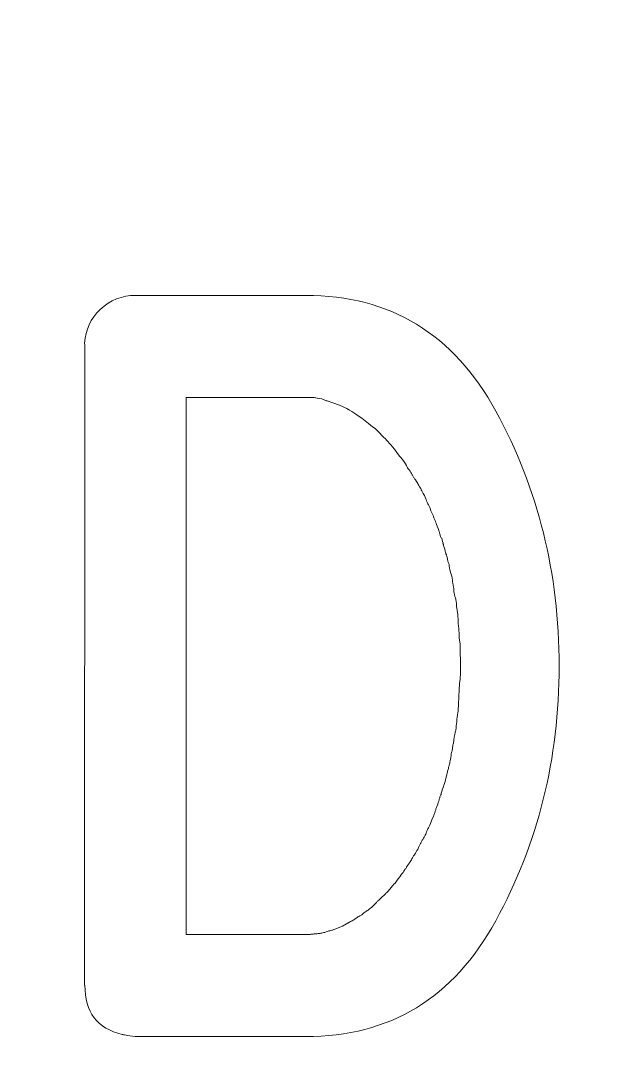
# Model space of a CAD drawing. Header units: millimetres. Extents: x -72 to 72, y -123 to 123.
# Drawn here: x 2.347 to 4.883, y 110.181 to 114.616 of the extents above; entities that cross this region are included whole.
import ezdxf

# ---------------------------------------------------------------- set-up
doc = ezdxf.new("R2010")
doc.units = ezdxf.units.MM
doc.header["$MEASUREMENT"] = 0
doc.layers.add('Layer 1', color=7, linetype='Continuous')

msp = doc.modelspace()

# ---------------------------------------------------------------- linework, layer by layer
at = {"layer": 'Layer 1', "lineweight": 9}
msp.add_open_spline([(70.725, 123.025), (70.725, 123.025), (-70.725, 123.025), (-70.725, 123.025), (-70.725, 123.025), (-71.1231, 123.0247), (-71.5047, 122.8663), (-71.786, 122.5847), (-71.786, 122.5847), (-72.0673, 122.303), (-72.2252, 121.923), (-72.225, 121.525), (-72.225, 121.525), (-72.225, 121.525), (-72.225, 117.0375), (-72.225, 117.0375), (-72.225, 117.0375), (-72.2247, 116.6394), (-72.0664, 116.2577), (-71.7847, 115.9764), (-71.7847, 115.9764), (-71.503, 115.6951), (-71.1231, 115.5372), (-70.725, 115.5375), (-70.725, 115.5375), (-70.725, 115.5375), (-68.2625, 115.5375), (-68.2625, 115.5375), (-68.2625, 115.5375), (-66.1189, 115.5375), (-64.1381, 114.3939), (-63.0663, 112.5375), (-63.0663, 112.5375), (-61.9945, 110.6811), (-61.9945, 108.3939), (-63.0663, 106.5375), (-63.0663, 106.5375), (-64.1381, 104.6811), (-66.1189, 103.5375), (-68.2625, 103.5375), (-68.2625, 103.5375), (-68.2625, 103.5375), (-70.725, 103.5375), (-70.725, 103.5375), (-70.725, 103.5375), (-71.1231, 103.5372), (-71.5047, 103.3788), (-71.786, 103.0972), (-71.786, 103.0972), (-72.0673, 102.8155), (-72.2252, 102.4355), (-72.225, 102.0375), (-72.225, 102.0375), (-72.225, 102.0375), (-72.225, 50.3625), (-72.225, 50.3625), (-72.225, 50.3625), (-72.2247, 49.9644), (-72.0664, 49.5827), (-71.7847, 49.3014), (-71.7847, 49.3014), (-71.503, 49.0201), (-71.1231, 48.8622), (-70.725, 48.8625), (-70.725, 48.8625), (-70.725, 48.8625), (-68.2625, 48.8625), (-68.2625, 48.8625), (-68.2625, 48.8625), (-66.1189, 48.8625), (-64.1381, 47.7189), (-63.0663, 45.8625), (-63.0663, 45.8625), (-61.9945, 44.0061), (-61.9945, 41.7189), (-63.0663, 39.8625), (-63.0663, 39.8625), (-64.1381, 38.0061), (-66.1189, 36.8625), (-68.2625, 36.8625), (-68.2625, 36.8625), (-68.2625, 36.8625), (-70.725, 36.8625), (-70.725, 36.8625), (-70.725, 36.8625), (-71.1231, 36.8622), (-71.5047, 36.7038), (-71.786, 36.4222), (-71.786, 36.4222), (-72.0673, 36.1405), (-72.2252, 35.7605), (-72.225, 35.3625), (-72.225, 35.3625), (-72.225, 35.3625), (-72.225, -35.3625), (-72.225, -35.3625), (-72.225, -35.3625), (-72.2247, -35.7606), (-72.0664, -36.1423), (-71.7847, -36.4236), (-71.7847, -36.4236), (-71.503, -36.7049), (-71.1231, -36.8628), (-70.725, -36.8625), (-70.725, -36.8625), (-70.725, -36.8625), (-68.2625, -36.8625), (-68.2625, -36.8625), (-68.2625, -36.8625), (-66.1189, -36.8625), (-64.1381, -38.0061), (-63.0663, -39.8625), (-63.0663, -39.8625), (-61.9945, -41.7189), (-61.9945, -44.0061), (-63.0663, -45.8625), (-63.0663, -45.8625), (-64.1381, -47.7189), (-66.1189, -48.8625), (-68.2625, -48.8625), (-68.2625, -48.8625), (-68.2625, -48.8625), (-70.725, -48.8625), (-70.725, -48.8625), (-70.725, -48.8625), (-71.1231, -48.8628), (-71.5047, -49.0212), (-71.786, -49.3028), (-71.786, -49.3028), (-72.0673, -49.5845), (-72.2252, -49.9645), (-72.225, -50.3625), (-72.225, -50.3625), (-72.225, -50.3625), (-72.225, -102.0375), (-72.225, -102.0375), (-72.225, -102.0375), (-72.2247, -102.4356), (-72.0664, -102.8173), (-71.7847, -103.0986), (-71.7847, -103.0986), (-71.503, -103.3799), (-71.1231, -103.5378), (-70.725, -103.5375), (-70.725, -103.5375), (-70.725, -103.5375), (-68.2625, -103.5375), (-68.2625, -103.5375), (-68.2625, -103.5375), (-66.1189, -103.5375), (-64.1381, -104.6811), (-63.0663, -106.5375), (-63.0663, -106.5375), (-61.9945, -108.3939), (-61.9945, -110.6811), (-63.0663, -112.5375), (-63.0663, -112.5375), (-64.1381, -114.3939), (-66.1189, -115.5375), (-68.2625, -115.5375), (-68.2625, -115.5375), (-68.2625, -115.5375), (-70.725, -115.5375), (-70.725, -115.5375), (-70.725, -115.5375), (-71.1231, -115.5378), (-71.5047, -115.6962), (-71.786, -115.9778), (-71.786, -115.9778), (-72.0673, -116.2595), (-72.2252, -116.6395), (-72.225, -117.0375), (-72.225, -117.0375), (-72.225, -117.0375), (-72.225, -121.525), (-72.225, -121.525), (-72.225, -121.525), (-72.2247, -121.9231), (-72.0664, -122.3048), (-71.7847, -122.5861), (-71.7847, -122.5861), (-71.503, -122.8674), (-71.1231, -123.0253), (-70.725, -123.025), (-70.725, -123.025), (-70.725, -123.025), (70.725, -123.025), (70.725, -123.025), (70.725, -123.025), (71.1231, -123.0248), (71.5048, -122.8664), (71.7861, -122.5847), (71.7861, -122.5847), (72.0674, -122.3031), (72.2253, -121.9231), (72.225, -121.525), (72.225, -121.525), (72.225, -121.525), (72.225, -117.0375), (72.225, -117.0375), (72.225, -117.0375), (72.2248, -116.6395), (72.0664, -116.2578), (71.7847, -115.9765), (71.7847, -115.9765), (71.5031, -115.6952), (71.1231, -115.5373), (70.725, -115.5375), (70.725, -115.5375), (70.725, -115.5375), (68.2625, -115.5375), (68.2625, -115.5375), (68.2625, -115.5375), (66.1189, -115.5375), (64.1382, -114.3939), (63.0664, -112.5375), (63.0664, -112.5375), (61.9946, -110.6811), (61.9946, -108.3939), (63.0664, -106.5375), (63.0664, -106.5375), (64.1382, -104.6811), (66.1189, -103.5375), (68.2625, -103.5375), (68.2625, -103.5375), (68.2625, -103.5375), (70.725, -103.5375), (70.725, -103.5375), (70.725, -103.5375), (71.1231, -103.5373), (71.5048, -103.3789), (71.7861, -103.0972), (71.7861, -103.0972), (72.0674, -102.8156), (72.2253, -102.4356), (72.225, -102.0375), (72.225, -102.0375), (72.225, -102.0375), (72.225, -50.3625), (72.225, -50.3625), (72.225, -50.3625), (72.2248, -49.9645), (72.0664, -49.5828), (71.7847, -49.3015), (71.7847, -49.3015), (71.5031, -49.0202), (71.1231, -48.8623), (70.725, -48.8625), (70.725, -48.8625), (70.725, -48.8625), (68.2625, -48.8625), (68.2625, -48.8625), (68.2625, -48.8625), (66.1189, -48.8625), (64.1382, -47.7189), (63.0664, -45.8625), (63.0664, -45.8625), (61.9946, -44.0061), (61.9946, -41.7189), (63.0664, -39.8625), (63.0664, -39.8625), (64.1382, -38.0061), (66.1189, -36.8625), (68.2625, -36.8625), (68.2625, -36.8625), (68.2625, -36.8625), (70.725, -36.8625), (70.725, -36.8625), (70.725, -36.8625), (71.1231, -36.8623), (71.5048, -36.7039), (71.7861, -36.4222), (71.7861, -36.4222), (72.0674, -36.1406), (72.2253, -35.7606), (72.225, -35.3625), (72.225, -35.3625), (72.225, -35.3625), (72.225, 35.3625), (72.225, 35.3625), (72.225, 35.3625), (72.2248, 35.7605), (72.0664, 36.1422), (71.7847, 36.4235), (71.7847, 36.4235), (71.5031, 36.7048), (71.1231, 36.8627), (70.725, 36.8625), (70.725, 36.8625), (70.725, 36.8625), (68.2625, 36.8625), (68.2625, 36.8625), (68.2625, 36.8625), (66.1189, 36.8625), (64.1382, 38.0061), (63.0664, 39.8625), (63.0664, 39.8625), (61.9946, 41.7189), (61.9946, 44.0061), (63.0664, 45.8625), (63.0664, 45.8625), (64.1382, 47.7189), (66.1189, 48.8625), (68.2625, 48.8625), (68.2625, 48.8625), (68.2625, 48.8625), (70.725, 48.8625), (70.725, 48.8625), (70.725, 48.8625), (71.1231, 48.8627), (71.5048, 49.0211), (71.7861, 49.3028), (71.7861, 49.3028), (72.0674, 49.5844), (72.2253, 49.9644), (72.225, 50.3625), (72.225, 50.3625), (72.225, 50.3625), (72.225, 102.0375), (72.225, 102.0375), (72.225, 102.0375), (72.2248, 102.4355), (72.0664, 102.8172), (71.7847, 103.0985), (71.7847, 103.0985), (71.5031, 103.3798), (71.1231, 103.5377), (70.725, 103.5375), (70.725, 103.5375), (70.725, 103.5375), (68.2625, 103.5375), (68.2625, 103.5375), (68.2625, 103.5375), (66.1189, 103.5375), (64.1382, 104.6811), (63.0664, 106.5375), (63.0664, 106.5375), (61.9946, 108.3939), (61.9946, 110.6811), (63.0664, 112.5375), (63.0664, 112.5375), (64.1382, 114.3939), (66.1189, 115.5375), (68.2625, 115.5375), (68.2625, 115.5375), (68.2625, 115.5375), (70.725, 115.5375), (70.725, 115.5375), (70.725, 115.5375), (71.1231, 115.5377), (71.5048, 115.6961), (71.7861, 115.9778), (71.7861, 115.9778), (72.0674, 116.2594), (72.2253, 116.6394), (72.225, 117.0375), (72.225, 117.0375), (72.225, 117.0375), (72.225, 121.525), (72.225, 121.525), (72.225, 121.525), (72.2248, 121.923), (72.0664, 122.3047), (71.7847, 122.586), (71.7847, 122.586), (71.5031, 122.8673), (71.1231, 123.0252), (70.725, 123.025)], degree=3, knots=[0, 0, 0, 0, 0.010753, 0.010753, 0.010753, 0.010753, 0.021505, 0.021505, 0.021505, 0.021505, 0.032258, 0.032258, 0.032258, 0.032258, 0.043011, 0.043011, 0.043011, 0.043011, 0.053763, 0.053763, 0.053763, 0.053763, 0.064516, 0.064516, 0.064516, 0.064516, 0.075269, 0.075269, 0.075269, 0.075269, 0.086022, 0.086022, 0.086022, 0.086022, 0.096774, 0.096774, 0.096774, 0.096774, 0.107527, 0.107527, 0.107527, 0.107527, 0.11828, 0.11828, 0.11828, 0.11828, 0.129032, 0.129032, 0.129032, 0.129032, 0.139785, 0.139785, 0.139785, 0.139785, 0.150538, 0.150538, 0.150538, 0.150538, 0.16129, 0.16129, 0.16129, 0.16129, 0.172043, 0.172043, 0.172043, 0.172043, 0.182796, 0.182796, 0.182796, 0.182796, 0.193548, 0.193548, 0.193548, 0.193548, 0.204301, 0.204301, 0.204301, 0.204301, 0.215054, 0.215054, 0.215054, 0.215054, 0.225806, 0.225806, 0.225806, 0.225806, 0.236559, 0.236559, 0.236559, 0.236559, 0.247312, 0.247312, 0.247312, 0.247312, 0.258065, 0.258065, 0.258065, 0.258065, 0.268817, 0.268817, 0.268817, 0.268817, 0.27957, 0.27957, 0.27957, 0.27957, 0.290323, 0.290323, 0.290323, 0.290323, 0.301075, 0.301075, 0.301075, 0.301075, 0.311828, 0.311828, 0.311828, 0.311828, 0.322581, 0.322581, 0.322581, 0.322581, 0.333333, 0.333333, 0.333333, 0.333333, 0.344086, 0.344086, 0.344086, 0.344086, 0.354839, 0.354839, 0.354839, 0.354839, 0.365591, 0.365591, 0.365591, 0.365591, 0.376344, 0.376344, 0.376344, 0.376344, 0.387097, 0.387097, 0.387097, 0.387097, 0.397849, 0.397849, 0.397849, 0.397849, 0.408602, 0.408602, 0.408602, 0.408602, 0.419355, 0.419355, 0.419355, 0.419355, 0.430108, 0.430108, 0.430108, 0.430108, 0.44086, 0.44086, 0.44086, 0.44086, 0.451613, 0.451613, 0.451613, 0.451613, 0.462366, 0.462366, 0.462366, 0.462366, 0.473118, 0.473118, 0.473118, 0.473118, 0.483871, 0.483871, 0.483871, 0.483871, 0.494624, 0.494624, 0.494624, 0.494624, 0.505376, 0.505376, 0.505376, 0.505376, 0.516129, 0.516129, 0.516129, 0.516129, 0.526882, 0.526882, 0.526882, 0.526882, 0.537634, 0.537634, 0.537634, 0.537634, 0.548387, 0.548387, 0.548387, 0.548387, 0.55914, 0.55914, 0.55914, 0.55914, 0.569892, 0.569892, 0.569892, 0.569892, 0.580645, 0.580645, 0.580645, 0.580645, 0.591398, 0.591398, 0.591398, 0.591398, 0.602151, 0.602151, 0.602151, 0.602151, 0.612903, 0.612903, 0.612903, 0.612903, 0.623656, 0.623656, 0.623656, 0.623656, 0.634409, 0.634409, 0.634409, 0.634409, 0.645161, 0.645161, 0.645161, 0.645161, 0.655914, 0.655914, 0.655914, 0.655914, 0.666667, 0.666667, 0.666667, 0.666667, 0.677419, 0.677419, 0.677419, 0.677419, 0.688172, 0.688172, 0.688172, 0.688172, 0.698925, 0.698925, 0.698925, 0.698925, 0.709677, 0.709677, 0.709677, 0.709677, 0.72043, 0.72043, 0.72043, 0.72043, 0.731183, 0.731183, 0.731183, 0.731183, 0.741935, 0.741935, 0.741935, 0.741935, 0.752688, 0.752688, 0.752688, 0.752688, 0.763441, 0.763441, 0.763441, 0.763441, 0.774194, 0.774194, 0.774194, 0.774194, 0.784946, 0.784946, 0.784946, 0.784946, 0.795699, 0.795699, 0.795699, 0.795699, 0.806452, 0.806452, 0.806452, 0.806452, 0.817204, 0.817204, 0.817204, 0.817204, 0.827957, 0.827957, 0.827957, 0.827957, 0.83871, 0.83871, 0.83871, 0.83871, 0.849462, 0.849462, 0.849462, 0.849462, 0.860215, 0.860215, 0.860215, 0.860215, 0.870968, 0.870968, 0.870968, 0.870968, 0.88172, 0.88172, 0.88172, 0.88172, 0.892473, 0.892473, 0.892473, 0.892473, 0.903226, 0.903226, 0.903226, 0.903226, 0.913978, 0.913978, 0.913978, 0.913978, 0.924731, 0.924731, 0.924731, 0.924731, 0.935484, 0.935484, 0.935484, 0.935484, 0.946237, 0.946237, 0.946237, 0.946237, 0.956989, 0.956989, 0.956989, 0.956989, 0.967742, 0.967742, 0.967742, 0.967742, 0.978495, 0.978495, 0.978495, 0.978495, 1, 1, 1, 1], dxfattribs=at)
at = {"layer": 'Layer 1', "color": 240, "lineweight": 9}
for points, knots in [([(2.8384, 113.4399), (2.8384, 113.4399), (3.5686, 113.4399), (3.5686, 113.4399), (3.5686, 113.4399), (3.9316, 113.4399), (4.2031, 113.2748), (4.3841, 112.9441), (4.3841, 112.9441), (4.565, 112.6133), (4.6555, 112.2493), (4.6555, 111.8524), (4.6555, 111.8524), (4.6555, 111.4555), (4.5645, 111.092), (4.3835, 110.7613), (4.3835, 110.7613), (4.202, 110.4305), (3.9306, 110.2649), (3.5686, 110.2649), (3.5686, 110.2649), (3.5686, 110.2649), (2.8384, 110.2649), (2.8384, 110.2649), (2.8384, 110.2649), (2.8384, 110.2649), (2.8415, 110.2649), (2.8415, 110.2649), (2.8415, 110.2649), (2.8415, 110.2649), (2.8384, 110.2649), (2.8384, 110.2649), (2.8384, 110.2649), (2.8045, 110.2702), (2.786, 110.2734), (2.7828, 110.2744), (2.7828, 110.2744), (2.6754, 110.2998), (2.6219, 110.3702), (2.623, 110.485), (2.623, 110.485), (2.623, 110.485), (2.6214, 110.485), (2.6214, 110.485), (2.6214, 110.485), (2.6214, 110.485), (2.623, 113.2229), (2.623, 113.2229), (2.623, 113.2229), (2.6219, 113.2261), (2.6214, 113.2304), (2.6214, 113.2351), (2.6214, 113.2351), (2.6246, 113.2923), (2.6468, 113.3404), (2.6886, 113.3801), (2.6886, 113.3801), (2.7309, 113.4198), (2.7812, 113.4399), (2.8399, 113.4399), (2.8399, 113.4399), (2.8399, 113.4399), (2.8384, 113.4399), (2.8384, 113.4399)], [0, 0, 0, 0, 0.058824, 0.058824, 0.058824, 0.058824, 0.117647, 0.117647, 0.117647, 0.117647, 0.176471, 0.176471, 0.176471, 0.176471, 0.235294, 0.235294, 0.235294, 0.235294, 0.294118, 0.294118, 0.294118, 0.294118, 0.352941, 0.352941, 0.352941, 0.352941, 0.411765, 0.411765, 0.411765, 0.411765, 0.470588, 0.470588, 0.470588, 0.470588, 0.529412, 0.529412, 0.529412, 0.529412, 0.588235, 0.588235, 0.588235, 0.588235, 0.647059, 0.647059, 0.647059, 0.647059, 0.705882, 0.705882, 0.705882, 0.705882, 0.764706, 0.764706, 0.764706, 0.764706, 0.823529, 0.823529, 0.823529, 0.823529, 0.882353, 0.882353, 0.882353, 0.882353, 1, 1, 1, 1]), ([(3.5686, 110.702), (3.5707, 110.702), (3.5728, 110.702), (3.575, 110.702), (3.575, 110.702), (3.5771, 110.702), (3.5797, 110.702), (3.5824, 110.702), (3.5824, 110.702), (3.5845, 110.702), (3.5866, 110.7025), (3.5882, 110.7031), (3.5882, 110.7031), (3.5898, 110.7036), (3.5919, 110.7036), (3.5951, 110.7036), (3.5951, 110.7036), (3.5972, 110.7036), (3.5993, 110.7041), (3.6019, 110.7046), (3.6019, 110.7046), (3.6046, 110.7052), (3.6072, 110.7052), (3.6104, 110.7052), (3.6104, 110.7052), (3.6125, 110.7052), (3.6146, 110.7057), (3.6168, 110.7057), (3.6168, 110.7057), (3.6189, 110.7062), (3.6215, 110.7068), (3.6247, 110.7068), (3.6247, 110.7068), (3.6263, 110.7068), (3.6284, 110.7068), (3.6305, 110.7073), (3.6305, 110.7073), (3.6326, 110.7078), (3.6353, 110.7083), (3.6385, 110.7083), (3.6385, 110.7083), (3.6427, 110.7105), (3.6469, 110.7115), (3.6506, 110.7115), (3.6506, 110.7115), (3.6527, 110.7115), (3.6549, 110.712), (3.657, 110.7136), (3.657, 110.7136), (3.6591, 110.7152), (3.6617, 110.7168), (3.6649, 110.7173), (3.6649, 110.7173), (3.667, 110.7173), (3.6692, 110.7179), (3.6718, 110.7184), (3.6718, 110.7184), (3.6744, 110.7189), (3.6771, 110.7195), (3.6803, 110.7205), (3.6803, 110.7205), (3.6824, 110.7205), (3.6845, 110.721), (3.6866, 110.7221), (3.6866, 110.7221), (3.6887, 110.7232), (3.6908, 110.7242), (3.694, 110.7253), (3.694, 110.7253), (3.7004, 110.7274), (3.7051, 110.7295), (3.7083, 110.7316), (3.7083, 110.7316), (3.7268, 110.738), (3.7321, 110.7396), (3.7237, 110.738), (3.7237, 110.738), (3.7258, 110.738), (3.7279, 110.7385), (3.73, 110.7401), (3.73, 110.7401), (3.7321, 110.7417), (3.7348, 110.7427), (3.7374, 110.7438), (3.7374, 110.7438), (3.7469, 110.7501), (3.7512, 110.7528), (3.7501, 110.7517), (3.7501, 110.7517), (3.7602, 110.757), (3.7655, 110.7597), (3.7655, 110.7597), (3.7655, 110.7597), (3.7676, 110.7607), (3.7697, 110.7618), (3.7718, 110.7634), (3.7718, 110.7634), (3.7739, 110.765), (3.7766, 110.7666), (3.7797, 110.7687), (3.7797, 110.7687), (3.7887, 110.775), (3.7935, 110.7782), (3.7935, 110.7782), (3.7935, 110.7782), (3.7956, 110.7793), (3.7977, 110.7803), (3.8004, 110.7819), (3.8004, 110.7819), (3.803, 110.7835), (3.8057, 110.7851), (3.8089, 110.7872), (3.8089, 110.7872), (3.811, 110.7882), (3.8131, 110.7898), (3.8152, 110.792), (3.8152, 110.792), (3.8173, 110.7941), (3.82, 110.7962), (3.8231, 110.7983), (3.8231, 110.7983), (3.8247, 110.7994), (3.8268, 110.8004), (3.829, 110.802), (3.829, 110.802), (3.8311, 110.8036), (3.8337, 110.8057), (3.8369, 110.8073), (3.8369, 110.8073), (3.839, 110.8094), (3.8443, 110.8136), (3.8522, 110.82), (3.8522, 110.82), (3.8607, 110.8285), (3.8649, 110.8322), (3.8649, 110.8322), (3.8649, 110.8322), (3.8671, 110.8343), (3.8686, 110.8364), (3.8708, 110.8385), (3.8708, 110.8385), (3.8729, 110.8406), (3.8755, 110.8433), (3.8787, 110.8465), (3.8787, 110.8465), (3.8808, 110.8486), (3.8829, 110.8502), (3.8851, 110.8523), (3.8851, 110.8523), (3.8872, 110.8544), (3.8893, 110.857), (3.8925, 110.8602), (3.8925, 110.8602), (3.8956, 110.8623), (3.9004, 110.8666), (3.9067, 110.8724), (3.9067, 110.8724), (3.9089, 110.8745), (3.911, 110.8766), (3.9126, 110.8787), (3.9126, 110.8787), (3.9147, 110.8809), (3.9173, 110.8835), (3.9205, 110.8867), (3.9205, 110.8867), (3.9226, 110.8888), (3.9247, 110.8909), (3.9269, 110.8936), (3.9269, 110.8936), (3.929, 110.8962), (3.9316, 110.8988), (3.9343, 110.902), (3.9343, 110.902), (3.947, 110.9184), (3.9512, 110.9237), (3.947, 110.9174), (3.947, 110.9174), (3.9544, 110.9248), (3.9586, 110.9306), (3.9607, 110.9348), (3.9607, 110.9348), (3.9702, 110.947), (3.9745, 110.9528), (3.9734, 110.9518), (3.9734, 110.9518), (3.9755, 110.9549), (3.9777, 110.9576), (3.9792, 110.9602), (3.9792, 110.9602), (3.9814, 110.9629), (3.984, 110.9655), (3.9872, 110.9687), (3.9872, 110.9687), (3.9893, 110.9719), (3.9909, 110.975), (3.9925, 110.9782), (3.9925, 110.9782), (3.9941, 110.9814), (3.9967, 110.984), (3.9994, 110.9872), (3.9994, 110.9872), (4.0004, 110.9904), (4.0025, 110.9936), (4.0052, 110.9973), (4.0052, 110.9973), (4.0078, 111.001), (4.0099, 111.0041), (4.0121, 111.0073), (4.0121, 111.0073), (4.0184, 111.0158), (4.0221, 111.0221), (4.0242, 111.0264), (4.0242, 111.0264), (4.0263, 111.029), (4.0285, 111.0327), (4.03, 111.0364), (4.03, 111.0364), (4.0316, 111.0396), (4.0337, 111.0433), (4.0369, 111.0465), (4.0369, 111.0465), (4.039, 111.0491), (4.0406, 111.0528), (4.0422, 111.0565), (4.0422, 111.0565), (4.0438, 111.0597), (4.0459, 111.0634), (4.0491, 111.0666), (4.0491, 111.0666), (4.0512, 111.0714), (4.0544, 111.0782), (4.0586, 111.0867), (4.0586, 111.0867), (4.0607, 111.0899), (4.0623, 111.093), (4.0639, 111.0973), (4.0639, 111.0973), (4.0655, 111.1015), (4.0676, 111.1057), (4.0708, 111.11), (4.0708, 111.11), (4.0729, 111.1132), (4.075, 111.1163), (4.0766, 111.12), (4.0766, 111.12), (4.0777, 111.1237), (4.0803, 111.1274), (4.0835, 111.1317), (4.0835, 111.1317), (4.0845, 111.1349), (4.0856, 111.138), (4.0872, 111.1423), (4.0872, 111.1423), (4.0888, 111.1465), (4.0904, 111.1507), (4.0925, 111.155), (4.0925, 111.155), (4.0957, 111.1597), (4.0994, 111.1677), (4.1036, 111.1782), (4.1036, 111.1782), (4.1137, 111.2036), (4.1174, 111.2121), (4.1142, 111.2026), (4.1142, 111.2026), (4.1152, 111.2058), (4.1168, 111.21), (4.1184, 111.2142), (4.1184, 111.2142), (4.12, 111.219), (4.1216, 111.2238), (4.1237, 111.2275), (4.1237, 111.2275), (4.1248, 111.2317), (4.1258, 111.2359), (4.1274, 111.2402), (4.1274, 111.2402), (4.129, 111.2444), (4.1311, 111.2486), (4.1327, 111.2539), (4.1327, 111.2539), (4.1359, 111.2634), (4.1385, 111.2714), (4.1406, 111.2788), (4.1406, 111.2788), (4.1417, 111.283), (4.1428, 111.2873), (4.1443, 111.2915), (4.1443, 111.2915), (4.1459, 111.2952), (4.148, 111.3), (4.1502, 111.3052), (4.1502, 111.3052), (4.1459, 111.2947), (4.1486, 111.3037), (4.1576, 111.3317), (4.1576, 111.3317), (4.1597, 111.3365), (4.1629, 111.3455), (4.1671, 111.3576), (4.1671, 111.3576), (4.1671, 111.3619), (4.1676, 111.3666), (4.1692, 111.3709), (4.1692, 111.3709), (4.1708, 111.3756), (4.1724, 111.3804), (4.1734, 111.3857), (4.1734, 111.3857), (4.1745, 111.3899), (4.1756, 111.3941), (4.1766, 111.3989), (4.1766, 111.3989), (4.1772, 111.4037), (4.1787, 111.4084), (4.1809, 111.4137), (4.1809, 111.4137), (4.1809, 111.4169), (4.1819, 111.4206), (4.1835, 111.4254), (4.1835, 111.4254), (4.1851, 111.4301), (4.1861, 111.4349), (4.1872, 111.4402), (4.1872, 111.4402), (4.1883, 111.4471), (4.1899, 111.4571), (4.192, 111.4693), (4.192, 111.4693), (4.192, 111.4735), (4.1925, 111.4778), (4.1941, 111.4825), (4.1941, 111.4825), (4.1957, 111.4873), (4.1973, 111.492), (4.1978, 111.4973), (4.1978, 111.4973), (4.1978, 111.5016), (4.1983, 111.5058), (4.1994, 111.5106), (4.1994, 111.5106), (4.2004, 111.5153), (4.2015, 111.5201), (4.2026, 111.5254), (4.2026, 111.5254), (4.2036, 111.5328), (4.2052, 111.5423), (4.2073, 111.555), (4.2073, 111.555), (4.2073, 111.5587), (4.2084, 111.5635), (4.21, 111.5688), (4.21, 111.5688), (4.211, 111.5741), (4.2126, 111.5788), (4.2137, 111.5841), (4.2137, 111.5841), (4.2137, 111.5915), (4.2147, 111.601), (4.2168, 111.6137), (4.2168, 111.6137), (4.2168, 111.618), (4.2168, 111.6222), (4.2174, 111.627), (4.2174, 111.627), (4.2179, 111.6317), (4.219, 111.637), (4.22, 111.6429), (4.22, 111.6429), (4.2216, 111.6556), (4.2227, 111.6651), (4.2227, 111.6725), (4.2227, 111.6725), (4.2237, 111.6799), (4.2242, 111.6894), (4.2242, 111.7021), (4.2242, 111.7021), (4.2253, 111.7095), (4.2258, 111.7196), (4.2258, 111.7328), (4.2258, 111.7328), (4.2269, 111.7402), (4.2274, 111.7503), (4.2274, 111.7624), (4.2274, 111.7624), (4.2274, 111.7677), (4.228, 111.7725), (4.2285, 111.7773), (4.2285, 111.7773), (4.229, 111.782), (4.2295, 111.7873), (4.2306, 111.7937), (4.2306, 111.7937), (4.2306, 111.7979), (4.2311, 111.8021), (4.2317, 111.8069), (4.2317, 111.8069), (4.2317, 111.8111), (4.2322, 111.8169), (4.2322, 111.8228), (4.2322, 111.8228), (4.2322, 111.827), (4.2322, 111.8318), (4.2322, 111.8371), (4.2322, 111.8371), (4.2322, 111.8418), (4.2322, 111.8471), (4.2322, 111.8524), (4.2322, 111.8524), (4.2322, 111.8577), (4.2322, 111.8625), (4.2322, 111.8672), (4.2322, 111.8672), (4.2322, 111.872), (4.2322, 111.8767), (4.2322, 111.882), (4.2322, 111.882), (4.2322, 111.8868), (4.2317, 111.8921), (4.2317, 111.8963), (4.2317, 111.8963), (4.2311, 111.9011), (4.2306, 111.9069), (4.2306, 111.9127), (4.2306, 111.9127), (4.2306, 111.917), (4.2306, 111.9217), (4.2306, 111.927), (4.2306, 111.927), (4.2306, 111.9318), (4.2306, 111.9371), (4.2306, 111.9424), (4.2306, 111.9424), (4.2306, 111.9487), (4.2295, 111.9588), (4.2274, 111.9736), (4.2274, 111.9736), (4.2274, 111.9858), (4.2269, 111.9953), (4.2258, 112.0011), (4.2258, 112.0011), (4.2258, 112.0085), (4.2248, 112.0191), (4.2227, 112.0339), (4.2227, 112.0339), (4.2227, 112.0461), (4.2221, 112.0556), (4.2211, 112.062), (4.2211, 112.062), (4.2211, 112.0688), (4.2205, 112.0789), (4.2184, 112.0911), (4.2184, 112.0911), (4.2174, 112.0953), (4.2163, 112.1001), (4.2158, 112.1053), (4.2158, 112.1053), (4.2153, 112.1101), (4.2153, 112.1154), (4.2153, 112.1207), (4.2153, 112.1207), (4.2131, 112.1329), (4.211, 112.1429), (4.2089, 112.1503), (4.2089, 112.1503), (4.2078, 112.154), (4.2068, 112.1588), (4.2057, 112.163), (4.2057, 112.163), (4.2047, 112.1678), (4.2041, 112.1725), (4.2041, 112.1778), (4.2041, 112.1778), (4.2031, 112.1852), (4.2015, 112.1948), (4.1994, 112.2075), (4.1994, 112.2075), (4.1983, 112.2149), (4.1973, 112.2244), (4.1951, 112.2371), (4.1951, 112.2371), (4.1909, 112.2493), (4.1883, 112.2588), (4.1872, 112.2646), (4.1872, 112.2646), (4.1851, 112.2773), (4.1835, 112.2858), (4.1824, 112.2911), (4.1824, 112.2911), (4.1803, 112.2953), (4.1787, 112.2995), (4.1777, 112.3043), (4.1777, 112.3043), (4.1766, 112.3091), (4.1761, 112.3138), (4.175, 112.3191), (4.175, 112.3191), (4.174, 112.3234), (4.1724, 112.3276), (4.1703, 112.3324), (4.1703, 112.3324), (4.1682, 112.3371), (4.1671, 112.3419), (4.1671, 112.3472), (4.1671, 112.3472), (4.1576, 112.3747), (4.1549, 112.3837), (4.1592, 112.3731), (4.1592, 112.3731), (4.157, 112.3805), (4.1549, 112.3895), (4.1518, 112.3996), (4.1518, 112.3996), (4.1496, 112.4027), (4.1475, 112.4064), (4.1459, 112.4112), (4.1459, 112.4112), (4.1443, 112.416), (4.1433, 112.4202), (4.1422, 112.4244), (4.1422, 112.4244), (4.1412, 112.4276), (4.138, 112.4366), (4.1327, 112.4509), (4.1327, 112.4509), (4.129, 112.4609), (4.1258, 112.4694), (4.1237, 112.4758), (4.1237, 112.4758), (4.1216, 112.4789), (4.12, 112.4826), (4.1184, 112.4874), (4.1184, 112.4874), (4.1168, 112.4922), (4.1152, 112.4964), (4.1142, 112.5006), (4.1142, 112.5006), (4.1121, 112.5033), (4.1099, 112.507), (4.1084, 112.5112), (4.1084, 112.5112), (4.1062, 112.5154), (4.1047, 112.5197), (4.1036, 112.5239), (4.1036, 112.5239), (4.0994, 112.534), (4.0957, 112.5419), (4.0925, 112.5472), (4.0925, 112.5472), (4.0883, 112.5573), (4.0856, 112.5647), (4.0835, 112.5689), (4.0835, 112.5689), (4.0793, 112.5789), (4.0756, 112.5869), (4.0724, 112.5916), (4.0724, 112.5916), (4.0703, 112.5948), (4.0681, 112.5985), (4.0666, 112.6022), (4.0666, 112.6022), (4.0644, 112.6054), (4.0629, 112.6091), (4.0618, 112.6123), (4.0618, 112.6123), (4.0554, 112.6223), (4.0512, 112.6297), (4.0491, 112.634), (4.0491, 112.634), (4.0401, 112.6483), (4.0359, 112.6551), (4.0369, 112.6541), (4.0369, 112.6541), (4.0337, 112.6573), (4.0316, 112.6604), (4.03, 112.6641), (4.03, 112.6641), (4.0285, 112.6678), (4.0263, 112.671), (4.0242, 112.6742), (4.0242, 112.6742), (4.0221, 112.6784), (4.0184, 112.6843), (4.0121, 112.6927), (4.0121, 112.6927), (4.0099, 112.6959), (4.0078, 112.6991), (4.0057, 112.7017), (4.0057, 112.7017), (4.0036, 112.7049), (4.002, 112.7081), (4.0009, 112.7112), (4.0009, 112.7112), (3.9962, 112.7208), (3.9872, 112.7324), (3.975, 112.7467), (3.975, 112.7467), (3.9729, 112.7488), (3.9644, 112.7605), (3.9501, 112.7811), (3.9501, 112.7811), (3.9374, 112.7954), (3.9284, 112.806), (3.9221, 112.8123), (3.9221, 112.8123), (3.9157, 112.8192), (3.9067, 112.8292), (3.894, 112.8414), (3.894, 112.8414), (3.8861, 112.8509), (3.8771, 112.8594), (3.8676, 112.8679), (3.8676, 112.8679), (3.8607, 112.8732), (3.8507, 112.8806), (3.8385, 112.8912), (3.8385, 112.8912), (3.8279, 112.8996), (3.8184, 112.907), (3.8089, 112.9144), (3.8089, 112.9144), (3.785, 112.9298), (3.7755, 112.9367), (3.7797, 112.9345), (3.7797, 112.9345), (3.7586, 112.9467), (3.7496, 112.9525), (3.7517, 112.9515), (3.7517, 112.9515), (3.7517, 112.9515), (3.7422, 112.9562), (3.7237, 112.9658), (3.7237, 112.9658), (3.7194, 112.9674), (3.7099, 112.9711), (3.694, 112.9764), (3.694, 112.9764), (3.6808, 112.9816), (3.6707, 112.9853), (3.6649, 112.9875), (3.6649, 112.9875), (3.6596, 112.988), (3.6549, 112.9896), (3.6506, 112.9912), (3.6506, 112.9912), (3.6469, 112.9928), (3.6427, 112.9943), (3.6385, 112.9965), (3.6385, 112.9965), (3.6199, 112.9996), (3.6104, 113.0012), (3.6104, 113.0012), (3.6104, 113.0012), (3.6041, 113.0023), (3.5951, 113.0028), (3.5824, 113.0028), (3.5824, 113.0028), (3.5797, 113.0028), (3.5771, 113.0028), (3.575, 113.0028), (3.575, 113.0028), (3.5728, 113.0028), (3.5707, 113.0028), (3.5686, 113.0028), (3.5686, 113.0028), (3.5686, 113.0028), (3.0569, 113.0028), (3.0569, 113.0028), (3.0569, 113.0028), (3.0569, 113.0028), (3.0569, 110.702), (3.0569, 110.702), (3.0569, 110.702), (3.0569, 110.702), (3.0569, 110.702), (3.0569, 110.702), (3.0569, 110.702), (3.0569, 110.702), (3.5686, 110.702), (3.5686, 110.702)], [0, 0, 0, 0, 0.005848, 0.005848, 0.005848, 0.005848, 0.011696, 0.011696, 0.011696, 0.011696, 0.017544, 0.017544, 0.017544, 0.017544, 0.023392, 0.023392, 0.023392, 0.023392, 0.02924, 0.02924, 0.02924, 0.02924, 0.035088, 0.035088, 0.035088, 0.035088, 0.040936, 0.040936, 0.040936, 0.040936, 0.046784, 0.046784, 0.046784, 0.046784, 0.052632, 0.052632, 0.052632, 0.052632, 0.05848, 0.05848, 0.05848, 0.05848, 0.064327, 0.064327, 0.064327, 0.064327, 0.070175, 0.070175, 0.070175, 0.070175, 0.076023, 0.076023, 0.076023, 0.076023, 0.081871, 0.081871, 0.081871, 0.081871, 0.087719, 0.087719, 0.087719, 0.087719, 0.093567, 0.093567, 0.093567, 0.093567, 0.099415, 0.099415, 0.099415, 0.099415, 0.105263, 0.105263, 0.105263, 0.105263, 0.111111, 0.111111, 0.111111, 0.111111, 0.116959, 0.116959, 0.116959, 0.116959, 0.122807, 0.122807, 0.122807, 0.122807, 0.128655, 0.128655, 0.128655, 0.128655, 0.134503, 0.134503, 0.134503, 0.134503, 0.140351, 0.140351, 0.140351, 0.140351, 0.146199, 0.146199, 0.146199, 0.146199, 0.152047, 0.152047, 0.152047, 0.152047, 0.157895, 0.157895, 0.157895, 0.157895, 0.163743, 0.163743, 0.163743, 0.163743, 0.169591, 0.169591, 0.169591, 0.169591, 0.175439, 0.175439, 0.175439, 0.175439, 0.181287, 0.181287, 0.181287, 0.181287, 0.187135, 0.187135, 0.187135, 0.187135, 0.192982, 0.192982, 0.192982, 0.192982, 0.19883, 0.19883, 0.19883, 0.19883, 0.204678, 0.204678, 0.204678, 0.204678, 0.210526, 0.210526, 0.210526, 0.210526, 0.216374, 0.216374, 0.216374, 0.216374, 0.222222, 0.222222, 0.222222, 0.222222, 0.22807, 0.22807, 0.22807, 0.22807, 0.233918, 0.233918, 0.233918, 0.233918, 0.239766, 0.239766, 0.239766, 0.239766, 0.245614, 0.245614, 0.245614, 0.245614, 0.251462, 0.251462, 0.251462, 0.251462, 0.25731, 0.25731, 0.25731, 0.25731, 0.263158, 0.263158, 0.263158, 0.263158, 0.269006, 0.269006, 0.269006, 0.269006, 0.274854, 0.274854, 0.274854, 0.274854, 0.280702, 0.280702, 0.280702, 0.280702, 0.28655, 0.28655, 0.28655, 0.28655, 0.292398, 0.292398, 0.292398, 0.292398, 0.298246, 0.298246, 0.298246, 0.298246, 0.304094, 0.304094, 0.304094, 0.304094, 0.309942, 0.309942, 0.309942, 0.309942, 0.315789, 0.315789, 0.315789, 0.315789, 0.321637, 0.321637, 0.321637, 0.321637, 0.327485, 0.327485, 0.327485, 0.327485, 0.333333, 0.333333, 0.333333, 0.333333, 0.339181, 0.339181, 0.339181, 0.339181, 0.345029, 0.345029, 0.345029, 0.345029, 0.350877, 0.350877, 0.350877, 0.350877, 0.356725, 0.356725, 0.356725, 0.356725, 0.362573, 0.362573, 0.362573, 0.362573, 0.368421, 0.368421, 0.368421, 0.368421, 0.374269, 0.374269, 0.374269, 0.374269, 0.380117, 0.380117, 0.380117, 0.380117, 0.385965, 0.385965, 0.385965, 0.385965, 0.391813, 0.391813, 0.391813, 0.391813, 0.397661, 0.397661, 0.397661, 0.397661, 0.403509, 0.403509, 0.403509, 0.403509, 0.409357, 0.409357, 0.409357, 0.409357, 0.415205, 0.415205, 0.415205, 0.415205, 0.421053, 0.421053, 0.421053, 0.421053, 0.426901, 0.426901, 0.426901, 0.426901, 0.432749, 0.432749, 0.432749, 0.432749, 0.438596, 0.438596, 0.438596, 0.438596, 0.444444, 0.444444, 0.444444, 0.444444, 0.450292, 0.450292, 0.450292, 0.450292, 0.45614, 0.45614, 0.45614, 0.45614, 0.461988, 0.461988, 0.461988, 0.461988, 0.467836, 0.467836, 0.467836, 0.467836, 0.473684, 0.473684, 0.473684, 0.473684, 0.479532, 0.479532, 0.479532, 0.479532, 0.48538, 0.48538, 0.48538, 0.48538, 0.491228, 0.491228, 0.491228, 0.491228, 0.497076, 0.497076, 0.497076, 0.497076, 0.502924, 0.502924, 0.502924, 0.502924, 0.508772, 0.508772, 0.508772, 0.508772, 0.51462, 0.51462, 0.51462, 0.51462, 0.520468, 0.520468, 0.520468, 0.520468, 0.526316, 0.526316, 0.526316, 0.526316, 0.532164, 0.532164, 0.532164, 0.532164, 0.538012, 0.538012, 0.538012, 0.538012, 0.54386, 0.54386, 0.54386, 0.54386, 0.549708, 0.549708, 0.549708, 0.549708, 0.555556, 0.555556, 0.555556, 0.555556, 0.561404, 0.561404, 0.561404, 0.561404, 0.567251, 0.567251, 0.567251, 0.567251, 0.573099, 0.573099, 0.573099, 0.573099, 0.578947, 0.578947, 0.578947, 0.578947, 0.584795, 0.584795, 0.584795, 0.584795, 0.590643, 0.590643, 0.590643, 0.590643, 0.596491, 0.596491, 0.596491, 0.596491, 0.602339, 0.602339, 0.602339, 0.602339, 0.608187, 0.608187, 0.608187, 0.608187, 0.614035, 0.614035, 0.614035, 0.614035, 0.619883, 0.619883, 0.619883, 0.619883, 0.625731, 0.625731, 0.625731, 0.625731, 0.631579, 0.631579, 0.631579, 0.631579, 0.637427, 0.637427, 0.637427, 0.637427, 0.643275, 0.643275, 0.643275, 0.643275, 0.649123, 0.649123, 0.649123, 0.649123, 0.654971, 0.654971, 0.654971, 0.654971, 0.660819, 0.660819, 0.660819, 0.660819, 0.666667, 0.666667, 0.666667, 0.666667, 0.672515, 0.672515, 0.672515, 0.672515, 0.678363, 0.678363, 0.678363, 0.678363, 0.684211, 0.684211, 0.684211, 0.684211, 0.690058, 0.690058, 0.690058, 0.690058, 0.695906, 0.695906, 0.695906, 0.695906, 0.701754, 0.701754, 0.701754, 0.701754, 0.707602, 0.707602, 0.707602, 0.707602, 0.71345, 0.71345, 0.71345, 0.71345, 0.719298, 0.719298, 0.719298, 0.719298, 0.725146, 0.725146, 0.725146, 0.725146, 0.730994, 0.730994, 0.730994, 0.730994, 0.736842, 0.736842, 0.736842, 0.736842, 0.74269, 0.74269, 0.74269, 0.74269, 0.748538, 0.748538, 0.748538, 0.748538, 0.754386, 0.754386, 0.754386, 0.754386, 0.760234, 0.760234, 0.760234, 0.760234, 0.766082, 0.766082, 0.766082, 0.766082, 0.77193, 0.77193, 0.77193, 0.77193, 0.777778, 0.777778, 0.777778, 0.777778, 0.783626, 0.783626, 0.783626, 0.783626, 0.789474, 0.789474, 0.789474, 0.789474, 0.795322, 0.795322, 0.795322, 0.795322, 0.80117, 0.80117, 0.80117, 0.80117, 0.807018, 0.807018, 0.807018, 0.807018, 0.812865, 0.812865, 0.812865, 0.812865, 0.818713, 0.818713, 0.818713, 0.818713, 0.824561, 0.824561, 0.824561, 0.824561, 0.830409, 0.830409, 0.830409, 0.830409, 0.836257, 0.836257, 0.836257, 0.836257, 0.842105, 0.842105, 0.842105, 0.842105, 0.847953, 0.847953, 0.847953, 0.847953, 0.853801, 0.853801, 0.853801, 0.853801, 0.859649, 0.859649, 0.859649, 0.859649, 0.865497, 0.865497, 0.865497, 0.865497, 0.871345, 0.871345, 0.871345, 0.871345, 0.877193, 0.877193, 0.877193, 0.877193, 0.883041, 0.883041, 0.883041, 0.883041, 0.888889, 0.888889, 0.888889, 0.888889, 0.894737, 0.894737, 0.894737, 0.894737, 0.900585, 0.900585, 0.900585, 0.900585, 0.906433, 0.906433, 0.906433, 0.906433, 0.912281, 0.912281, 0.912281, 0.912281, 0.918129, 0.918129, 0.918129, 0.918129, 0.923977, 0.923977, 0.923977, 0.923977, 0.929825, 0.929825, 0.929825, 0.929825, 0.935673, 0.935673, 0.935673, 0.935673, 0.94152, 0.94152, 0.94152, 0.94152, 0.947368, 0.947368, 0.947368, 0.947368, 0.953216, 0.953216, 0.953216, 0.953216, 0.959064, 0.959064, 0.959064, 0.959064, 0.964912, 0.964912, 0.964912, 0.964912, 0.97076, 0.97076, 0.97076, 0.97076, 0.976608, 0.976608, 0.976608, 0.976608, 0.982456, 0.982456, 0.982456, 0.982456, 0.988304, 0.988304, 0.988304, 0.988304, 1, 1, 1, 1])]:
    msp.add_open_spline(points, degree=3, knots=knots, dxfattribs=at)

doc.saveas('drawing.dxf')
